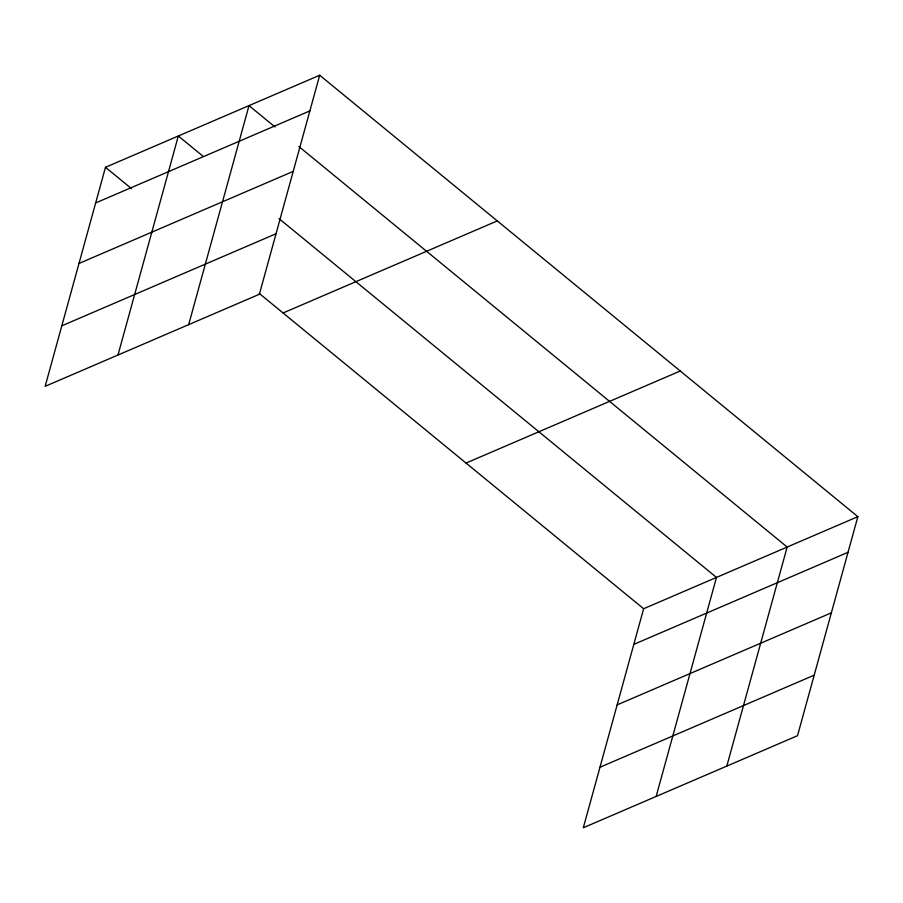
<?xml version="1.0" encoding="UTF-8"?>
<svg xmlns="http://www.w3.org/2000/svg" width="903" height="903" viewBox="0 0 903 903"><rect width="100%" height="100%" fill="white"/><g stroke="black" fill="none" stroke-linecap="round" stroke-linejoin="round"><path stroke-width="1.35" d="M319.696 75.242L105.482 167.292L45.15 386.326L259.364 294.265L319.696 75.242L857.85 516.674L797.518 735.708L583.304 827.758L643.636 608.735L857.85 516.674M117.977 355.026L178.309 135.992L203.22 156.422M188.671 324.651L249.002 105.617L274.986 126.939M656.142 796.469L716.474 577.435L279.016 218.605M726.825 766.083L787.156 547.049L298.814 146.478M95.662 202.949L309.876 110.888M78.99 263.462L293.204 171.401M61.822 325.814L276.025 233.753M283.079 312.969L497.282 220.908M466.05 463.058L680.252 370.998M633.827 644.381L848.03 552.32M617.155 704.893L831.358 612.844M599.976 767.245L814.19 675.184M105.482 167.292L131.466 188.614M259.251 293.43L643.636 608.735"/></g></svg>
